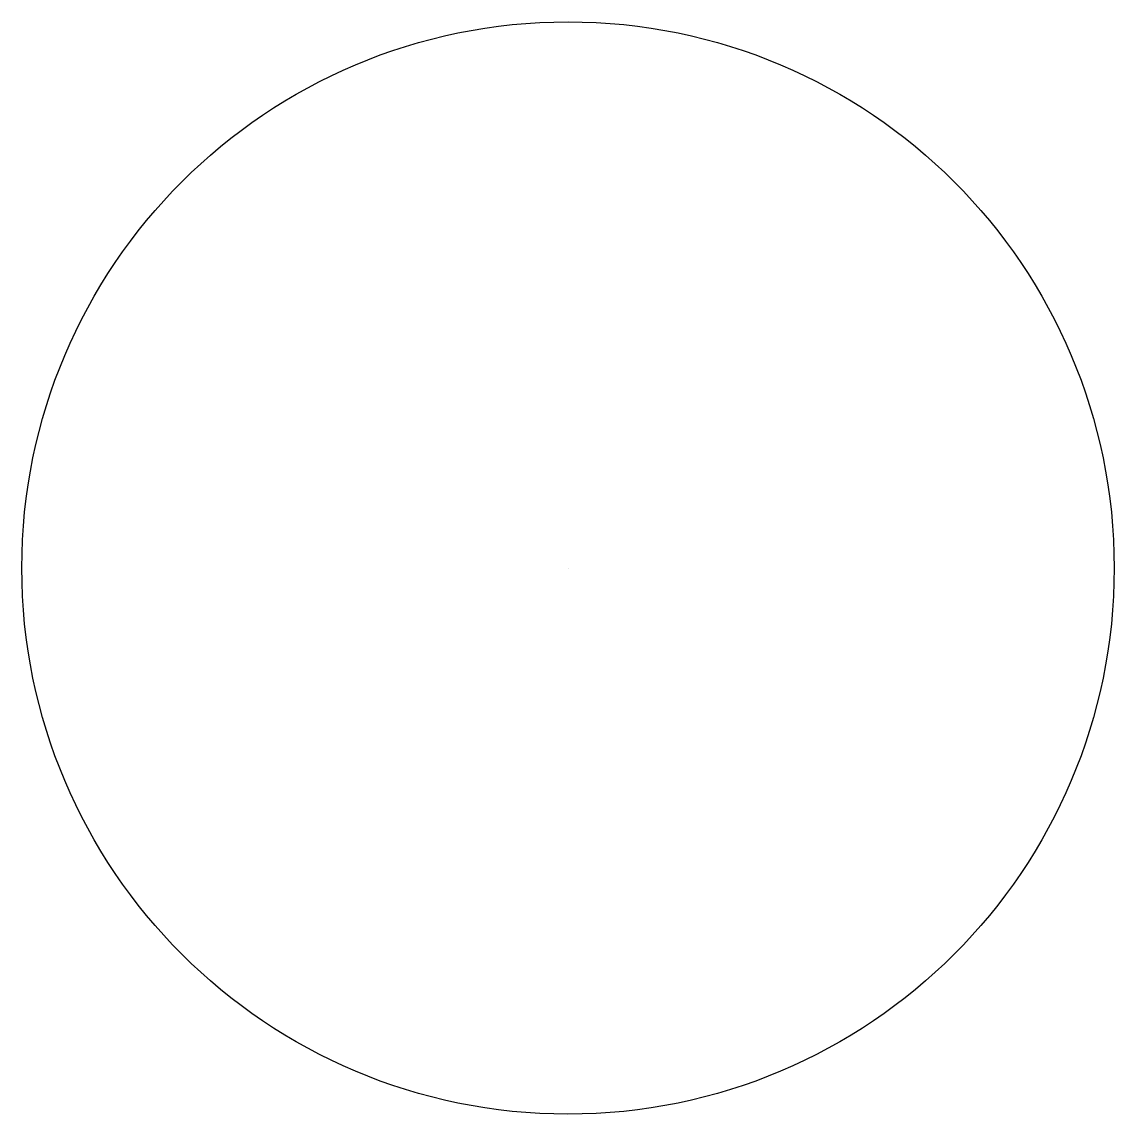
# Model space of a CAD drawing. Header units: millimetres. Extents: x -0.1 to 0.1, y -0.1 to 0.1.
import ezdxf

# ---------------------------------------------------------------- set-up
doc = ezdxf.new("R2010")
doc.units = ezdxf.units.MM
doc.linetypes.add('DASH', pattern=[0.6, 0.3, -0.3])

msp = doc.modelspace()

# ---------------------------------------------------------------- linework, layer by layer
at = {"layer": 'Shots', "color": 1}
msp.add_line((0, 0), (0, 0), dxfattribs=at)
msp.add_line((0, 0), (0, 0), dxfattribs=at)
msp.add_circle((0, 0), 0.1, dxfattribs=at)
msp.add_circle((0, 0), 0.1, dxfattribs=at)
at = {"layer": 'XSect', "color": 1, "linetype": 'DASH'}
msp.add_line((0, 0), (0, 0), dxfattribs=at)

doc.saveas('drawing.dxf')
